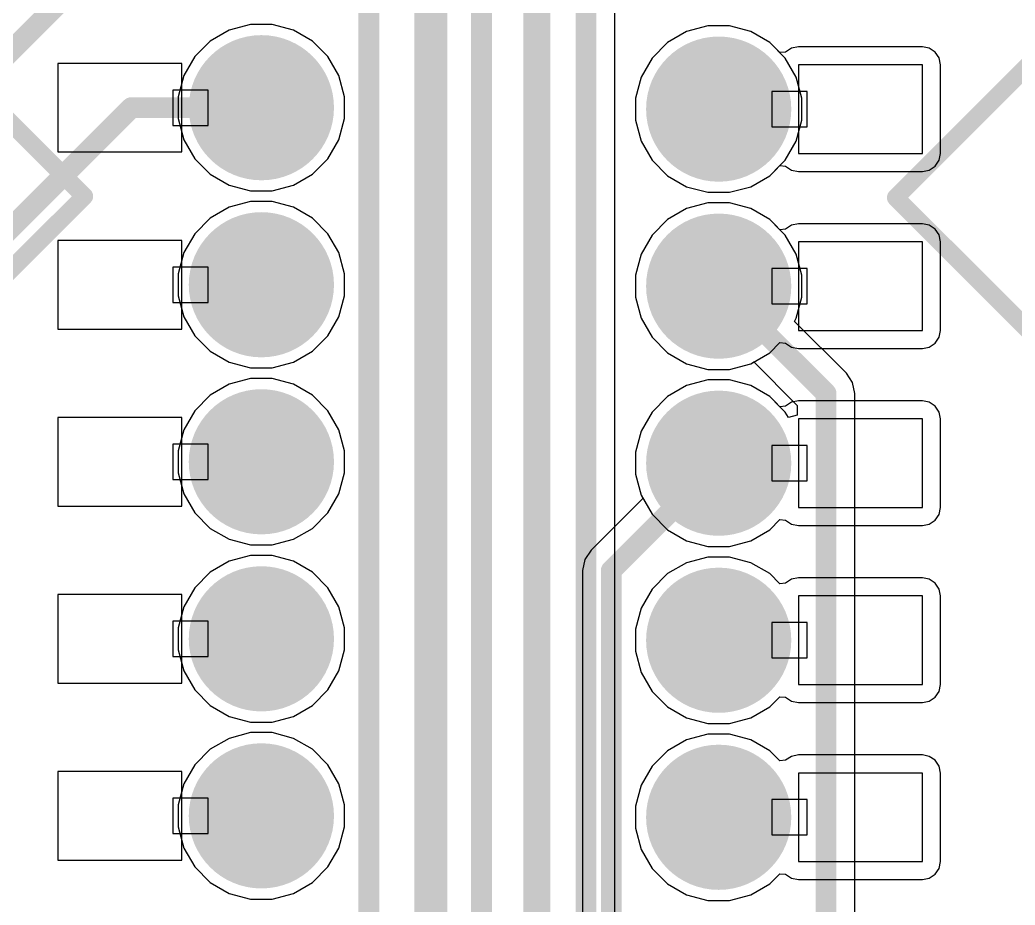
# Model space of a CAD drawing. Header units: inches. Extents: x -0.01 to 4.3, y -0.01 to 7.88.
# Drawn here: x 3.116 to 3.678, y 5.987 to 6.487 of the extents above; entities that cross this region are included whole.
import ezdxf

# ---------------------------------------------------------------- set-up
doc = ezdxf.new("R2010")
doc.units = ezdxf.units.IN
doc.header["$MEASUREMENT"] = 0
for name, color, linetype in [('Bottom Layer', 5, 'Continuous'), ('Bottom Solder', 6, 'Continuous'), ('Multi-Layer', 9, 'Continuous'), ('Pad Holes', 156, 'Continuous'), ('Top Layer', 1, 'Continuous'), ('Top Overlay', 2, 'Continuous'), ('Top Solder', 216, 'Continuous')]:
    doc.layers.add(name, color=color, linetype=linetype)

# ---------------------------------------------------------------- blocks, each defined once
blk = doc.blocks.new('B___P____31')
at = {"layer": 'Bottom Layer'}
h = blk.add_hatch(color=5, dxfattribs=at)
edge = h.paths.add_edge_path()
edge.add_arc((0.3, 0.35), 0.037, 0, 360)
h = blk.add_hatch(color=5, dxfattribs=at)
edge = h.paths.add_edge_path()
edge.add_arc((0.3, 0.25), 0.037, 0, 360)
h = blk.add_hatch(color=5, dxfattribs=at)
edge = h.paths.add_edge_path()
edge.add_arc((0.3, 0.15), 0.037, 0, 360)
h = blk.add_hatch(color=5, dxfattribs=at)
edge = h.paths.add_edge_path()
edge.add_arc((0.3, 0.05), 0.037, 0, 360)
h = blk.add_hatch(color=5, dxfattribs=at)
edge = h.paths.add_edge_path()
edge.add_arc((0.3, -0.05), 0.037, 0, 360)
at = {"layer": 'Bottom Solder'}
h = blk.add_hatch(color=6, dxfattribs=at)
edge = h.paths.add_edge_path()
edge.add_arc((0.3, 0.35), 0.041, 0, 360)
h = blk.add_hatch(color=6, dxfattribs=at)
edge = h.paths.add_edge_path()
edge.add_arc((0.3, 0.25), 0.041, 0, 360)
h = blk.add_hatch(color=6, dxfattribs=at)
edge = h.paths.add_edge_path()
edge.add_arc((0.3, 0.15), 0.041, 0, 360)
h = blk.add_hatch(color=6, dxfattribs=at)
edge = h.paths.add_edge_path()
edge.add_arc((0.3, 0.05), 0.041, 0, 360)
h = blk.add_hatch(color=6, dxfattribs=at)
edge = h.paths.add_edge_path()
edge.add_arc((0.3, -0.05), 0.041, 0, 360)
at = {"layer": 'Multi-Layer'}
h = blk.add_hatch(color=9, dxfattribs=at)
edge = h.paths.add_edge_path()
edge.add_arc((0.3, 0.35), 0.037, 0, 360)
h = blk.add_hatch(color=9, dxfattribs=at)
edge = h.paths.add_edge_path()
edge.add_arc((0.3, 0.25), 0.037, 0, 360)
h = blk.add_hatch(color=9, dxfattribs=at)
edge = h.paths.add_edge_path()
edge.add_arc((0.3, 0.15), 0.037, 0, 360)
h = blk.add_hatch(color=9, dxfattribs=at)
edge = h.paths.add_edge_path()
edge.add_arc((0.3, 0.05), 0.037, 0, 360)
h = blk.add_hatch(color=9, dxfattribs=at)
edge = h.paths.add_edge_path()
edge.add_arc((0.3, -0.05), 0.037, 0, 360)
at = {"layer": 'Pad Holes'}
h = blk.add_hatch(color=7, dxfattribs=at)
edge = h.paths.add_edge_path()
edge.add_arc((0.3, 0.35), 0.02, 0, 360)
h = blk.add_hatch(color=7, dxfattribs=at)
edge = h.paths.add_edge_path()
edge.add_arc((0.3, 0.25), 0.02, 0, 360)
h = blk.add_hatch(color=7, dxfattribs=at)
edge = h.paths.add_edge_path()
edge.add_arc((0.3, 0.15), 0.02, 0, 360)
h = blk.add_hatch(color=7, dxfattribs=at)
edge = h.paths.add_edge_path()
edge.add_arc((0.3, 0.05), 0.02, 0, 360)
h = blk.add_hatch(color=7, dxfattribs=at)
edge = h.paths.add_edge_path()
edge.add_arc((0.3, -0.05), 0.02, 0, 360)
at = {"layer": 'Top Layer'}
h = blk.add_hatch(color=1, dxfattribs=at)
edge = h.paths.add_edge_path()
edge.add_arc((0.3, 0.35), 0.037, 0, 360)
h = blk.add_hatch(color=1, dxfattribs=at)
edge = h.paths.add_edge_path()
edge.add_arc((0.3, 0.25), 0.037, 0, 360)
h = blk.add_hatch(color=1, dxfattribs=at)
edge = h.paths.add_edge_path()
edge.add_arc((0.3, 0.15), 0.037, 0, 360)
h = blk.add_hatch(color=1, dxfattribs=at)
edge = h.paths.add_edge_path()
edge.add_arc((0.3, 0.05), 0.037, 0, 360)
h = blk.add_hatch(color=1, dxfattribs=at)
edge = h.paths.add_edge_path()
edge.add_arc((0.3, -0.05), 0.037, 0, 360)
at = {"layer": 'Top Solder'}
h = blk.add_hatch(color=216, dxfattribs=at)
edge = h.paths.add_edge_path()
edge.add_arc((0.3, 0.35), 0.041, 0, 360)
h = blk.add_hatch(color=216, dxfattribs=at)
edge = h.paths.add_edge_path()
edge.add_arc((0.3, 0.25), 0.041, 0, 360)
h = blk.add_hatch(color=216, dxfattribs=at)
edge = h.paths.add_edge_path()
edge.add_arc((0.3, 0.15), 0.041, 0, 360)
h = blk.add_hatch(color=216, dxfattribs=at)
edge = h.paths.add_edge_path()
edge.add_arc((0.3, 0.05), 0.041, 0, 360)
h = blk.add_hatch(color=216, dxfattribs=at)
edge = h.paths.add_edge_path()
edge.add_arc((0.3, -0.05), 0.041, 0, 360)
at = {"layer": 'Bottom Layer'}
for p, q in [((0.255, 0.375), (0.185, 0.375)), ((0.185, 0.375), (0.185, 0.325)), ((0.255, 0.325), (0.255, 0.375)), ((0.27, 0.36), (0.25, 0.36)), ((0.25, 0.36), (0.25, 0.34)), ((0.27, 0.34), (0.27, 0.36)), ((0.25, 0.34), (0.27, 0.34)), ((0.185, 0.325), (0.255, 0.325)), ((0.255, 0.275), (0.185, 0.275)), ((0.185, 0.275), (0.185, 0.225)), ((0.255, 0.225), (0.255, 0.275)), ((0.27, 0.26), (0.25, 0.26)), ((0.25, 0.26), (0.25, 0.24)), ((0.27, 0.24), (0.27, 0.26)), ((0.25, 0.24), (0.27, 0.24)), ((0.185, 0.225), (0.255, 0.225)), ((0.255, 0.175), (0.185, 0.175)), ((0.185, 0.175), (0.185, 0.125)), ((0.255, 0.125), (0.255, 0.175)), ((0.27, 0.16), (0.25, 0.16)), ((0.25, 0.16), (0.25, 0.14)), ((0.27, 0.14), (0.27, 0.16)), ((0.25, 0.14), (0.27, 0.14)), ((0.185, 0.125), (0.255, 0.125)), ((0.255, 0.075), (0.185, 0.075)), ((0.185, 0.075), (0.185, 0.025)), ((0.255, 0.025), (0.255, 0.075)), ((0.27, 0.06), (0.25, 0.06)), ((0.25, 0.06), (0.25, 0.04)), ((0.27, 0.04), (0.27, 0.06)), ((0.25, 0.04), (0.27, 0.04)), ((0.185, 0.025), (0.255, 0.025)), ((0.255, -0.025), (0.185, -0.025)), ((0.185, -0.025), (0.185, -0.075)), ((0.255, -0.075), (0.255, -0.025)), ((0.27, -0.04), (0.25, -0.04)), ((0.25, -0.04), (0.25, -0.06)), ((0.27, -0.06), (0.27, -0.04)), ((0.25, -0.06), (0.27, -0.06)), ((0.185, -0.075), (0.255, -0.075))]:
    blk.add_line(p, q, dxfattribs=at)
at = {"layer": 'Top Overlay'}
for points in [[(0.4, 1.05, 0.01, 0.01, 0), (0.4, -1.05, 0.01, 0.01, 0)], [(0.2, 0, 0.01, 0.01, 0), (0, 0.2, 0.01, 0.01, 0)], [(0.2, 0, 0.01, 0.01, 0), (0, -0.2, 0.01, 0.01, 0)]]:
    blk.add_lwpolyline(points, format="xyseb", dxfattribs=at)
blk.add_lwpolyline([(0.1975, 0, 0.005, 0.005, 1), (0.2025, 0, 0.005, 0.005, 1)], format="xyseb", close=True, dxfattribs=at)
blk.add_lwpolyline([(0.1975, 0, 0.005, 0.005, 1), (0.2025, 0, 0.005, 0.005, 1)], format="xyseb", close=True, dxfattribs=at)
blk = doc.blocks.new('B___P____32')
at = {"layer": 'Bottom Layer'}
h = blk.add_hatch(color=5, dxfattribs=at)
edge = h.paths.add_edge_path()
edge.add_arc((-0.3, 0.35), 0.037, 0, 360)
h = blk.add_hatch(color=5, dxfattribs=at)
edge = h.paths.add_edge_path()
edge.add_arc((-0.3, 0.25), 0.037, 0, 360)
h = blk.add_hatch(color=5, dxfattribs=at)
edge = h.paths.add_edge_path()
edge.add_arc((-0.3, 0.15), 0.037, 0, 360)
h = blk.add_hatch(color=5, dxfattribs=at)
edge = h.paths.add_edge_path()
edge.add_arc((-0.3, 0.05), 0.037, 0, 360)
h = blk.add_hatch(color=5, dxfattribs=at)
edge = h.paths.add_edge_path()
edge.add_arc((-0.3, -0.05), 0.037, 0, 360)
at = {"layer": 'Bottom Solder'}
h = blk.add_hatch(color=6, dxfattribs=at)
edge = h.paths.add_edge_path()
edge.add_arc((-0.3, 0.35), 0.041, 0, 360)
h = blk.add_hatch(color=6, dxfattribs=at)
edge = h.paths.add_edge_path()
edge.add_arc((-0.3, 0.25), 0.041, 0, 360)
h = blk.add_hatch(color=6, dxfattribs=at)
edge = h.paths.add_edge_path()
edge.add_arc((-0.3, 0.15), 0.041, 0, 360)
h = blk.add_hatch(color=6, dxfattribs=at)
edge = h.paths.add_edge_path()
edge.add_arc((-0.3, 0.05), 0.041, 0, 360)
h = blk.add_hatch(color=6, dxfattribs=at)
edge = h.paths.add_edge_path()
edge.add_arc((-0.3, -0.05), 0.041, 0, 360)
at = {"layer": 'Multi-Layer'}
h = blk.add_hatch(color=9, dxfattribs=at)
edge = h.paths.add_edge_path()
edge.add_arc((-0.3, 0.35), 0.037, 0, 360)
h = blk.add_hatch(color=9, dxfattribs=at)
edge = h.paths.add_edge_path()
edge.add_arc((-0.3, 0.25), 0.037, 0, 360)
h = blk.add_hatch(color=9, dxfattribs=at)
edge = h.paths.add_edge_path()
edge.add_arc((-0.3, 0.15), 0.037, 0, 360)
h = blk.add_hatch(color=9, dxfattribs=at)
edge = h.paths.add_edge_path()
edge.add_arc((-0.3, 0.05), 0.037, 0, 360)
h = blk.add_hatch(color=9, dxfattribs=at)
edge = h.paths.add_edge_path()
edge.add_arc((-0.3, -0.05), 0.037, 0, 360)
at = {"layer": 'Pad Holes'}
h = blk.add_hatch(color=7, dxfattribs=at)
edge = h.paths.add_edge_path()
edge.add_arc((-0.3, 0.35), 0.02, 0, 360)
h = blk.add_hatch(color=7, dxfattribs=at)
edge = h.paths.add_edge_path()
edge.add_arc((-0.3, 0.25), 0.02, 0, 360)
h = blk.add_hatch(color=7, dxfattribs=at)
edge = h.paths.add_edge_path()
edge.add_arc((-0.3, 0.15), 0.02, 0, 360)
h = blk.add_hatch(color=7, dxfattribs=at)
edge = h.paths.add_edge_path()
edge.add_arc((-0.3, 0.05), 0.02, 0, 360)
h = blk.add_hatch(color=7, dxfattribs=at)
edge = h.paths.add_edge_path()
edge.add_arc((-0.3, -0.05), 0.02, 0, 360)
at = {"layer": 'Top Layer'}
h = blk.add_hatch(color=1, dxfattribs=at)
edge = h.paths.add_edge_path()
edge.add_arc((-0.3, 0.35), 0.037, 0, 360)
h = blk.add_hatch(color=1, dxfattribs=at)
edge = h.paths.add_edge_path()
edge.add_arc((-0.3, 0.25), 0.037, 0, 360)
h = blk.add_hatch(color=1, dxfattribs=at)
edge = h.paths.add_edge_path()
edge.add_arc((-0.3, 0.15), 0.037, 0, 360)
h = blk.add_hatch(color=1, dxfattribs=at)
edge = h.paths.add_edge_path()
edge.add_arc((-0.3, 0.05), 0.037, 0, 360)
h = blk.add_hatch(color=1, dxfattribs=at)
edge = h.paths.add_edge_path()
edge.add_arc((-0.3, -0.05), 0.037, 0, 360)
at = {"layer": 'Top Solder'}
h = blk.add_hatch(color=216, dxfattribs=at)
edge = h.paths.add_edge_path()
edge.add_arc((-0.3, 0.35), 0.041, 0, 360)
h = blk.add_hatch(color=216, dxfattribs=at)
edge = h.paths.add_edge_path()
edge.add_arc((-0.3, 0.25), 0.041, 0, 360)
h = blk.add_hatch(color=216, dxfattribs=at)
edge = h.paths.add_edge_path()
edge.add_arc((-0.3, 0.15), 0.041, 0, 360)
h = blk.add_hatch(color=216, dxfattribs=at)
edge = h.paths.add_edge_path()
edge.add_arc((-0.3, 0.05), 0.041, 0, 360)
h = blk.add_hatch(color=216, dxfattribs=at)
edge = h.paths.add_edge_path()
edge.add_arc((-0.3, -0.05), 0.041, 0, 360)
at = {"layer": 'Bottom Layer'}
for p, q in [((-0.255, 0.375), (-0.255, 0.325)), ((-0.185, 0.375), (-0.255, 0.375)), ((-0.185, 0.325), (-0.185, 0.375)), ((-0.27, 0.36), (-0.27, 0.34)), ((-0.25, 0.36), (-0.27, 0.36)), ((-0.25, 0.34), (-0.25, 0.36)), ((-0.27, 0.34), (-0.25, 0.34)), ((-0.255, 0.325), (-0.185, 0.325)), ((-0.255, 0.275), (-0.255, 0.225)), ((-0.185, 0.275), (-0.255, 0.275)), ((-0.185, 0.225), (-0.185, 0.275)), ((-0.27, 0.26), (-0.27, 0.24)), ((-0.25, 0.26), (-0.27, 0.26)), ((-0.25, 0.24), (-0.25, 0.26)), ((-0.27, 0.24), (-0.25, 0.24)), ((-0.255, 0.225), (-0.185, 0.225)), ((-0.255, 0.175), (-0.255, 0.125)), ((-0.185, 0.175), (-0.255, 0.175)), ((-0.185, 0.125), (-0.185, 0.175)), ((-0.27, 0.16), (-0.27, 0.14)), ((-0.25, 0.16), (-0.27, 0.16)), ((-0.25, 0.14), (-0.25, 0.16)), ((-0.27, 0.14), (-0.25, 0.14)), ((-0.255, 0.125), (-0.185, 0.125)), ((-0.255, 0.075), (-0.255, 0.025)), ((-0.185, 0.075), (-0.255, 0.075)), ((-0.185, 0.025), (-0.185, 0.075)), ((-0.27, 0.06), (-0.27, 0.04)), ((-0.25, 0.06), (-0.27, 0.06)), ((-0.25, 0.04), (-0.25, 0.06)), ((-0.27, 0.04), (-0.25, 0.04)), ((-0.255, 0.025), (-0.185, 0.025)), ((-0.255, -0.025), (-0.255, -0.075)), ((-0.185, -0.025), (-0.255, -0.025)), ((-0.185, -0.075), (-0.185, -0.025)), ((-0.27, -0.04), (-0.27, -0.06)), ((-0.25, -0.04), (-0.27, -0.04)), ((-0.25, -0.06), (-0.25, -0.04)), ((-0.27, -0.06), (-0.25, -0.06)), ((-0.255, -0.075), (-0.185, -0.075))]:
    blk.add_line(p, q, dxfattribs=at)
at = {"layer": 'Top Overlay'}
for points in [[(-0.4, 1.05, 0.01, 0.01, 0), (-0.4, -1.05, 0.01, 0.01, 0)], [(0, 0.2, 0.01, 0.01, 0), (-0.2, 0, 0.01, 0.01, 0)], [(0, -0.2, 0.01, 0.01, 0), (-0.2, 0, 0.01, 0.01, 0)]]:
    blk.add_lwpolyline(points, format="xyseb", dxfattribs=at)
blk.add_lwpolyline([(-0.2025, 0, 0.005, 0.005, 1), (-0.1975, 0, 0.005, 0.005, 1)], format="xyseb", close=True, dxfattribs=at)
blk.add_lwpolyline([(-0.2025, 0, 0.005, 0.005, 1), (-0.1975, 0, 0.005, 0.005, 1)], format="xyseb", close=True, dxfattribs=at)

msp = doc.modelspace()

# ---------------------------------------------------------------- linework, layer by layer
at = {"layer": 'Bottom Layer'}
for p, q in [((3.45227, 5.3659), (3.45227, 6.55534)), ((3.49286, 6.4808), (3.48214, 6.47461)), ((3.50481, 6.484), (3.49286, 6.4808)), ((3.51719, 6.484), (3.50481, 6.484)), ((3.52914, 6.4808), (3.51719, 6.484)), ((3.53986, 6.47461), (3.52914, 6.4808)), ((3.48214, 6.47461), (3.47339, 6.46586)), ((3.54558, 6.46889), (3.53986, 6.47461)), ((3.54879, 6.46921), (3.54558, 6.46889)), ((3.5521, 6.47142), (3.54879, 6.46921)), ((3.556, 6.4722), (3.5521, 6.47142)), ((3.626, 6.4722), (3.556, 6.4722)), ((3.6299, 6.47142), (3.626, 6.4722)), ((3.63321, 6.46921), (3.6299, 6.47142)), ((3.63542, 6.4659), (3.63321, 6.46921)), ((3.47339, 6.46586), (3.4672, 6.45514)), ((3.6362, 6.462), (3.63542, 6.4659)), ((3.6362, 6.412), (3.6362, 6.462)), ((3.4672, 6.45514), (3.464, 6.44319)), ((3.464, 6.44319), (3.464, 6.43081)), ((3.464, 6.43081), (3.4672, 6.41886)), ((3.4672, 6.41886), (3.47339, 6.40814)), ((3.47339, 6.40814), (3.48214, 6.39939)), ((3.63321, 6.40479), (3.63542, 6.4081)), ((3.63542, 6.4081), (3.6362, 6.412)), ((3.53986, 6.39939), (3.54558, 6.40511)), ((3.54558, 6.40511), (3.54879, 6.40479)), ((3.54879, 6.40479), (3.5521, 6.40258)), ((3.5521, 6.40258), (3.556, 6.4018)), ((3.556, 6.4018), (3.626, 6.4018)), ((3.626, 6.4018), (3.6299, 6.40258)), ((3.6299, 6.40258), (3.63321, 6.40479)), ((3.48214, 6.39939), (3.49286, 6.3932)), ((3.52914, 6.3932), (3.53986, 6.39939)), ((3.49286, 6.3932), (3.50481, 6.39)), ((3.50481, 6.39), (3.51719, 6.39)), ((3.51719, 6.39), (3.52914, 6.3932)), ((3.49286, 6.3808), (3.48214, 6.37461)), ((3.50481, 6.384), (3.49286, 6.3808)), ((3.51719, 6.384), (3.50481, 6.384)), ((3.52914, 6.3808), (3.51719, 6.384)), ((3.53986, 6.37461), (3.52914, 6.3808)), ((3.48214, 6.37461), (3.47339, 6.36586)), ((3.54558, 6.36889), (3.53986, 6.37461)), ((3.54879, 6.36921), (3.54558, 6.36889)), ((3.5521, 6.37142), (3.54879, 6.36921)), ((3.556, 6.3722), (3.5521, 6.37142)), ((3.626, 6.3722), (3.556, 6.3722)), ((3.6299, 6.37142), (3.626, 6.3722)), ((3.63321, 6.36921), (3.6299, 6.37142)), ((3.63542, 6.3659), (3.63321, 6.36921)), ((3.47339, 6.36586), (3.4672, 6.35514)), ((3.6362, 6.362), (3.63542, 6.3659)), ((3.6362, 6.312), (3.6362, 6.362)), ((3.4672, 6.35514), (3.464, 6.34319)), ((3.464, 6.34319), (3.464, 6.33081)), ((3.464, 6.33081), (3.4672, 6.31886)), ((3.4672, 6.31886), (3.47339, 6.30814)), ((3.63542, 6.3081), (3.6362, 6.312)), ((3.47339, 6.30814), (3.48214, 6.29939)), ((3.63321, 6.30479), (3.63542, 6.3081)), ((3.53986, 6.29939), (3.54558, 6.30511)), ((3.54558, 6.30511), (3.54879, 6.30479)), ((3.54879, 6.30479), (3.5521, 6.30258)), ((3.5521, 6.30258), (3.556, 6.3018)), ((3.556, 6.3018), (3.626, 6.3018)), ((3.626, 6.3018), (3.6299, 6.30258)), ((3.6299, 6.30258), (3.63321, 6.30479)), ((3.48214, 6.29939), (3.49286, 6.2932)), ((3.52914, 6.2932), (3.53986, 6.29939)), ((3.49286, 6.2932), (3.50481, 6.29)), ((3.50481, 6.29), (3.51719, 6.29)), ((3.51719, 6.29), (3.52914, 6.2932)), ((3.50481, 6.284), (3.49286, 6.2808)), ((3.51719, 6.284), (3.50481, 6.284)), ((3.52914, 6.2808), (3.51719, 6.284)), ((3.49286, 6.2808), (3.48214, 6.27461)), ((3.53986, 6.27461), (3.52914, 6.2808)), ((3.48214, 6.27461), (3.47339, 6.26586)), ((3.54558, 6.26889), (3.53986, 6.27461)), ((3.556, 6.2722), (3.5521, 6.27142)), ((3.626, 6.2722), (3.556, 6.2722)), ((3.6299, 6.27142), (3.626, 6.2722)), ((3.54879, 6.26921), (3.54558, 6.26889)), ((3.5521, 6.27142), (3.54879, 6.26921)), ((3.63321, 6.26921), (3.6299, 6.27142)), ((3.63542, 6.2659), (3.63321, 6.26921)), ((3.47339, 6.26586), (3.4672, 6.25514)), ((3.6362, 6.262), (3.63542, 6.2659)), ((3.6362, 6.212), (3.6362, 6.262)), ((3.4672, 6.25514), (3.464, 6.24319)), ((3.464, 6.24319), (3.464, 6.23081)), ((3.464, 6.23081), (3.4672, 6.21886)), ((3.4672, 6.21886), (3.47339, 6.20814)), ((3.63542, 6.2081), (3.6362, 6.212)), ((3.47339, 6.20814), (3.48214, 6.19939)), ((3.53986, 6.19939), (3.54558, 6.20511)), ((3.54558, 6.20511), (3.54879, 6.20479)), ((3.54879, 6.20479), (3.5521, 6.20258)), ((3.6299, 6.20258), (3.63321, 6.20479)), ((3.63321, 6.20479), (3.63542, 6.2081)), ((3.48214, 6.19939), (3.49286, 6.1932)), ((3.52914, 6.1932), (3.53986, 6.19939)), ((3.5521, 6.20258), (3.556, 6.2018)), ((3.556, 6.2018), (3.626, 6.2018)), ((3.626, 6.2018), (3.6299, 6.20258)), ((3.49286, 6.1932), (3.50481, 6.19)), ((3.51719, 6.19), (3.52914, 6.1932)), ((3.50481, 6.19), (3.51719, 6.19)), ((3.50481, 6.184), (3.49286, 6.1808)), ((3.51719, 6.184), (3.50481, 6.184)), ((3.52914, 6.1808), (3.51719, 6.184)), ((3.49286, 6.1808), (3.48214, 6.17461)), ((3.53986, 6.17461), (3.52914, 6.1808)), ((3.48214, 6.17461), (3.47339, 6.16586)), ((3.54558, 6.16889), (3.53986, 6.17461)), ((3.5521, 6.17142), (3.54879, 6.16921)), ((3.556, 6.1722), (3.5521, 6.17142)), ((3.626, 6.1722), (3.556, 6.1722)), ((3.6299, 6.17142), (3.626, 6.1722)), ((3.63321, 6.16921), (3.6299, 6.17142)), ((3.47339, 6.16586), (3.4672, 6.15514)), ((3.54879, 6.16921), (3.54558, 6.16889)), ((3.63542, 6.1659), (3.63321, 6.16921)), ((3.6362, 6.162), (3.63542, 6.1659)), ((3.6362, 6.112), (3.6362, 6.162)), ((3.4672, 6.15514), (3.464, 6.14319)), ((3.464, 6.14319), (3.464, 6.13081)), ((3.464, 6.13081), (3.4672, 6.11886)), ((3.4672, 6.11886), (3.47339, 6.10814)), ((3.63542, 6.1081), (3.6362, 6.112)), ((3.47339, 6.10814), (3.48214, 6.09939)), ((3.53986, 6.09939), (3.54558, 6.10511)), ((3.54558, 6.10511), (3.54879, 6.10479)), ((3.54879, 6.10479), (3.5521, 6.10258)), ((3.6299, 6.10258), (3.63321, 6.10479)), ((3.63321, 6.10479), (3.63542, 6.1081)), ((3.48214, 6.09939), (3.49286, 6.0932)), ((3.52914, 6.0932), (3.53986, 6.09939)), ((3.5521, 6.10258), (3.556, 6.1018)), ((3.556, 6.1018), (3.626, 6.1018)), ((3.626, 6.1018), (3.6299, 6.10258)), ((3.49286, 6.0932), (3.50481, 6.09)), ((3.51719, 6.09), (3.52914, 6.0932)), ((3.50481, 6.09), (3.51719, 6.09)), ((3.49286, 6.0808), (3.48214, 6.07461)), ((3.50481, 6.084), (3.49286, 6.0808)), ((3.51719, 6.084), (3.50481, 6.084)), ((3.52914, 6.0808), (3.51719, 6.084)), ((3.53986, 6.07461), (3.52914, 6.0808)), ((3.48214, 6.07461), (3.47339, 6.06586)), ((3.54558, 6.06889), (3.53986, 6.07461)), ((3.5521, 6.07142), (3.54879, 6.06921)), ((3.556, 6.0722), (3.5521, 6.07142)), ((3.626, 6.0722), (3.556, 6.0722)), ((3.6299, 6.07142), (3.626, 6.0722)), ((3.63321, 6.06921), (3.6299, 6.07142)), ((3.47339, 6.06586), (3.4672, 6.05514)), ((3.54879, 6.06921), (3.54558, 6.06889)), ((3.63542, 6.0659), (3.63321, 6.06921)), ((3.6362, 6.062), (3.63542, 6.0659)), ((3.6362, 6.012), (3.6362, 6.062)), ((3.4672, 6.05514), (3.464, 6.04319)), ((3.464, 6.04319), (3.464, 6.03081)), ((3.464, 6.03081), (3.4672, 6.01886)), ((3.4672, 6.01886), (3.47339, 6.00814)), ((3.47339, 6.00814), (3.48214, 5.99939)), ((3.63321, 6.00479), (3.63542, 6.0081)), ((3.63542, 6.0081), (3.6362, 6.012)), ((3.53986, 5.99939), (3.54558, 6.00511)), ((3.54558, 6.00511), (3.54879, 6.00479)), ((3.54879, 6.00479), (3.5521, 6.00258)), ((3.5521, 6.00258), (3.556, 6.0018)), ((3.626, 6.0018), (3.6299, 6.00258)), ((3.6299, 6.00258), (3.63321, 6.00479)), ((3.48214, 5.99939), (3.49286, 5.9932)), ((3.52914, 5.9932), (3.53986, 5.99939)), ((3.556, 6.0018), (3.626, 6.0018)), ((3.49286, 5.9932), (3.50481, 5.99)), ((3.51719, 5.99), (3.52914, 5.9932)), ((3.50481, 5.99), (3.51719, 5.99))]:
    msp.add_line(p, q, dxfattribs=at)
for points in [[(3.345, 5.40255, 0.01181, 0.01181, 0), (3.345, 7.06163, 0.01181, 0.01181, 0)], [(3.377, 5.39036, 0.01181, 0.01181, 0), (3.377, 6.90759, 0.01181, 0.01181, 0)], [(3.31338, 5.41269, 0.01181, 0.01181, 0), (3.31338, 6.67717, 0.01181, 0.01181, 0)], [(3.40653, 5.37813, 0.01181, 0.01181, 0), (3.40653, 6.63253, 0.01181, 0.01181, 0)], [(3.43606, 5.3659, 0.01181, 0.01181, 0), (3.43606, 6.56205, 0.01181, 0.01181, 0)], [(3.0118, 6.37024, 0.01181, 0.01181, 0), (3.17935, 6.5378, 0.01181, 0.01181, 0)], [(2.88105, 6.1395, 0.01181, 0.01181, 0), (3.17935, 6.4378, 0.01181, 0.01181, 0)], [(3.17935, 6.4378, 0.01181, 0.01181, 0), (3.25276, 6.4378, 0.01181, 0.01181, 0)]]:
    msp.add_lwpolyline(points, format="xyseb", dxfattribs=at)
for points in [[(3.1764, 6.4378, 0.00591, 0.00591, 1), (3.1823, 6.4378, 0.00591, 0.00591, 1)], [(3.1764, 6.4378, 0.00591, 0.00591, 1), (3.1823, 6.4378, 0.00591, 0.00591, 1)], [(3.2498, 6.4378, 0.00591, 0.00591, 1), (3.25571, 6.4378, 0.00591, 0.00591, 1)]]:
    msp.add_lwpolyline(points, format="xyseb", close=True, dxfattribs=at)
at = {"layer": 'Top Layer'}
for p, q in [((3.23461, 6.48159), (3.2239, 6.4754)), ((3.24657, 6.4848), (3.23461, 6.48159)), ((3.25894, 6.4848), (3.24657, 6.4848)), ((3.2709, 6.48159), (3.25894, 6.4848)), ((3.28161, 6.4754), (3.2709, 6.48159)), ((3.49286, 6.4808), (3.48214, 6.47461)), ((3.50481, 6.484), (3.49286, 6.4808)), ((3.51719, 6.484), (3.50481, 6.484)), ((3.52914, 6.4808), (3.51719, 6.484)), ((3.53986, 6.47461), (3.52914, 6.4808)), ((3.2239, 6.4754), (3.21515, 6.46665)), ((3.29037, 6.46665), (3.28161, 6.4754)), ((3.48214, 6.47461), (3.47339, 6.46586)), ((3.54861, 6.46586), (3.53986, 6.47461)), ((3.21515, 6.46665), (3.20896, 6.45594)), ((3.29655, 6.45594), (3.29037, 6.46665)), ((3.47339, 6.46586), (3.4672, 6.45514)), ((3.5548, 6.45514), (3.54861, 6.46586)), ((3.20896, 6.45594), (3.20576, 6.44398)), ((3.29976, 6.44398), (3.29655, 6.45594)), ((3.4672, 6.45514), (3.464, 6.44319)), ((3.558, 6.44319), (3.5548, 6.45514)), ((3.20576, 6.44398), (3.20576, 6.43161)), ((3.29976, 6.43161), (3.29976, 6.44398)), ((3.464, 6.44319), (3.464, 6.43081)), ((3.558, 6.43081), (3.558, 6.44319)), ((3.20576, 6.43161), (3.20896, 6.41965)), ((3.29655, 6.41965), (3.29976, 6.43161)), ((3.464, 6.43081), (3.4672, 6.41886)), ((3.5548, 6.41886), (3.558, 6.43081)), ((3.20896, 6.41965), (3.21515, 6.40894)), ((3.29037, 6.40894), (3.29655, 6.41965)), ((3.4672, 6.41886), (3.47339, 6.40814)), ((3.54861, 6.40814), (3.5548, 6.41886)), ((3.21515, 6.40894), (3.2239, 6.40019)), ((3.28161, 6.40019), (3.29037, 6.40894)), ((3.47339, 6.40814), (3.48214, 6.39939)), ((3.53986, 6.39939), (3.54861, 6.40814)), ((3.2239, 6.40019), (3.23461, 6.394)), ((3.2709, 6.394), (3.28161, 6.40019)), ((3.48214, 6.39939), (3.49286, 6.3932)), ((3.52914, 6.3932), (3.53986, 6.39939)), ((3.23461, 6.394), (3.24657, 6.3908)), ((3.24657, 6.3908), (3.25894, 6.3908)), ((3.25894, 6.3908), (3.2709, 6.394)), ((3.49286, 6.3932), (3.50481, 6.39)), ((3.50481, 6.39), (3.51719, 6.39)), ((3.51719, 6.39), (3.52914, 6.3932)), ((3.24657, 6.3848), (3.23461, 6.38159)), ((3.25894, 6.3848), (3.24657, 6.3848)), ((3.2709, 6.38159), (3.25894, 6.3848)), ((3.23461, 6.38159), (3.2239, 6.3754)), ((3.28161, 6.3754), (3.2709, 6.38159)), ((3.49286, 6.3808), (3.48214, 6.37461)), ((3.50481, 6.384), (3.49286, 6.3808)), ((3.51719, 6.384), (3.50481, 6.384)), ((3.52914, 6.3808), (3.51719, 6.384)), ((3.53986, 6.37461), (3.52914, 6.3808)), ((3.2239, 6.3754), (3.21515, 6.36665)), ((3.29037, 6.36665), (3.28161, 6.3754)), ((3.48214, 6.37461), (3.47339, 6.36586)), ((3.54861, 6.36586), (3.53986, 6.37461)), ((3.21515, 6.36665), (3.20896, 6.35594)), ((3.29655, 6.35594), (3.29037, 6.36665)), ((3.47339, 6.36586), (3.4672, 6.35514)), ((3.5548, 6.35514), (3.54861, 6.36586)), ((3.20896, 6.35594), (3.20576, 6.34398)), ((3.29976, 6.34398), (3.29655, 6.35594)), ((3.4672, 6.35514), (3.464, 6.34319)), ((3.558, 6.34319), (3.5548, 6.35514)), ((3.20576, 6.34398), (3.20576, 6.33161)), ((3.29976, 6.33161), (3.29976, 6.34398)), ((3.464, 6.34319), (3.464, 6.33081)), ((3.558, 6.33081), (3.558, 6.34319)), ((3.20576, 6.33161), (3.20896, 6.31965)), ((3.29655, 6.31965), (3.29976, 6.33161)), ((3.464, 6.33081), (3.4672, 6.31886)), ((3.5548, 6.31886), (3.558, 6.33081)), ((3.20896, 6.31965), (3.21515, 6.30894)), ((3.29037, 6.30894), (3.29655, 6.31965)), ((3.4672, 6.31886), (3.47339, 6.30814)), ((3.5538, 6.31713), (3.5548, 6.31886)), ((3.58309, 6.28785), (3.5538, 6.31713)), ((3.21515, 6.30894), (3.2239, 6.30019)), ((3.28161, 6.30019), (3.29037, 6.30894)), ((3.47339, 6.30814), (3.48214, 6.29939)), ((3.2239, 6.30019), (3.23461, 6.294)), ((3.2709, 6.294), (3.28161, 6.30019)), ((3.48214, 6.29939), (3.49286, 6.2932)), ((3.23461, 6.294), (3.24657, 6.2908)), ((3.24657, 6.2908), (3.25894, 6.2908)), ((3.25894, 6.2908), (3.2709, 6.294)), ((3.49286, 6.2932), (3.50481, 6.29)), ((3.50481, 6.29), (3.51719, 6.29)), ((3.51719, 6.29), (3.52914, 6.2932)), ((3.52914, 6.2932), (3.53087, 6.2942)), ((3.53087, 6.2942), (3.5554, 6.26966)), ((3.24657, 6.2848), (3.23461, 6.28159)), ((3.25894, 6.2848), (3.24657, 6.2848)), ((3.2709, 6.28159), (3.25894, 6.2848)), ((3.50481, 6.284), (3.49286, 6.2808)), ((3.51719, 6.284), (3.50481, 6.284)), ((3.52914, 6.2808), (3.51719, 6.284)), ((3.5866, 6.28258), (3.58309, 6.28785)), ((3.23461, 6.28159), (3.2239, 6.2754)), ((3.28161, 6.2754), (3.2709, 6.28159)), ((3.49286, 6.2808), (3.48214, 6.27461)), ((3.53986, 6.27461), (3.52914, 6.2808)), ((3.58784, 6.27638), (3.5866, 6.28258)), ((3.2239, 6.2754), (3.21515, 6.26665)), ((3.29037, 6.26665), (3.28161, 6.2754)), ((3.48214, 6.27461), (3.47339, 6.26586)), ((3.54861, 6.26586), (3.53986, 6.27461)), ((3.58784, 5.49985), (3.58784, 6.27638)), ((3.21515, 6.26665), (3.20896, 6.25594)), ((3.29655, 6.25594), (3.29037, 6.26665)), ((3.5554, 6.26966), (3.5554, 6.26409)), ((3.47339, 6.26586), (3.4672, 6.25514)), ((3.5504, 6.26275), (3.54861, 6.26586)), ((3.5554, 6.26409), (3.5504, 6.26275)), ((3.20896, 6.25594), (3.20576, 6.24398)), ((3.29976, 6.24398), (3.29655, 6.25594)), ((3.4672, 6.25514), (3.464, 6.24319)), ((3.20576, 6.24398), (3.20576, 6.23161)), ((3.29976, 6.23161), (3.29976, 6.24398)), ((3.464, 6.24319), (3.464, 6.23081)), ((3.20576, 6.23161), (3.20896, 6.21965)), ((3.29655, 6.21965), (3.29976, 6.23161)), ((3.464, 6.23081), (3.4672, 6.21886)), ((3.20896, 6.21965), (3.21515, 6.20894)), ((3.29037, 6.20894), (3.29655, 6.21965)), ((3.4682, 6.21713), (3.43891, 6.18785)), ((3.4672, 6.21886), (3.4682, 6.21713)), ((3.21515, 6.20894), (3.2239, 6.20019)), ((3.28161, 6.20019), (3.29037, 6.20894)), ((3.2239, 6.20019), (3.23461, 6.194)), ((3.2709, 6.194), (3.28161, 6.20019)), ((3.23461, 6.194), (3.24657, 6.1908)), ((3.25894, 6.1908), (3.2709, 6.194)), ((3.24657, 6.1908), (3.25894, 6.1908)), ((3.43891, 6.18785), (3.4354, 6.18258)), ((3.24657, 6.1848), (3.23461, 6.18159)), ((3.25894, 6.1848), (3.24657, 6.1848)), ((3.2709, 6.18159), (3.25894, 6.1848)), ((3.4354, 6.18258), (3.43416, 6.17638)), ((3.23461, 6.18159), (3.2239, 6.1754)), ((3.28161, 6.1754), (3.2709, 6.18159)), ((3.43416, 6.17638), (3.43416, 5.41189)), ((3.2239, 6.1754), (3.21515, 6.16665)), ((3.29037, 6.16665), (3.28161, 6.1754)), ((3.21515, 6.16665), (3.20896, 6.15594)), ((3.29655, 6.15594), (3.29037, 6.16665)), ((3.20896, 6.15594), (3.20576, 6.14398)), ((3.29976, 6.14398), (3.29655, 6.15594)), ((3.20576, 6.14398), (3.20576, 6.13161)), ((3.29976, 6.13161), (3.29976, 6.14398)), ((3.20576, 6.13161), (3.20896, 6.11965)), ((3.29655, 6.11965), (3.29976, 6.13161)), ((3.20896, 6.11965), (3.21515, 6.10894)), ((3.29037, 6.10894), (3.29655, 6.11965)), ((3.21515, 6.10894), (3.2239, 6.10019)), ((3.28161, 6.10019), (3.29037, 6.10894)), ((3.2239, 6.10019), (3.23461, 6.094)), ((3.2709, 6.094), (3.28161, 6.10019)), ((3.23461, 6.094), (3.24657, 6.0908)), ((3.25894, 6.0908), (3.2709, 6.094)), ((3.24657, 6.0908), (3.25894, 6.0908)), ((3.23461, 6.08159), (3.2239, 6.0754)), ((3.24657, 6.0848), (3.23461, 6.08159)), ((3.25894, 6.0848), (3.24657, 6.0848)), ((3.2709, 6.08159), (3.25894, 6.0848)), ((3.28161, 6.0754), (3.2709, 6.08159)), ((3.2239, 6.0754), (3.21515, 6.06665)), ((3.29037, 6.06665), (3.28161, 6.0754)), ((3.21515, 6.06665), (3.20896, 6.05594)), ((3.29655, 6.05594), (3.29037, 6.06665)), ((3.20896, 6.05594), (3.20576, 6.04398)), ((3.29976, 6.04398), (3.29655, 6.05594)), ((3.20576, 6.04398), (3.20576, 6.03161)), ((3.29976, 6.03161), (3.29976, 6.04398)), ((3.20576, 6.03161), (3.20896, 6.01965)), ((3.29655, 6.01965), (3.29976, 6.03161)), ((3.20896, 6.01965), (3.21515, 6.00894)), ((3.29037, 6.00894), (3.29655, 6.01965)), ((3.21515, 6.00894), (3.2239, 6.00019)), ((3.28161, 6.00019), (3.29037, 6.00894)), ((3.2239, 6.00019), (3.23461, 5.994)), ((3.2709, 5.994), (3.28161, 6.00019)), ((3.23461, 5.994), (3.24657, 5.9908)), ((3.24657, 5.9908), (3.25894, 5.9908)), ((3.25894, 5.9908), (3.2709, 5.994))]:
    msp.add_line(p, q, dxfattribs=at)
for points in [[(3.511, 6.337, 0.01181, 0.01181, 0), (3.57162, 6.27638, 0.01181, 0.01181, 0)], [(3.57162, 5.49314, 0.01181, 0.01181, 0), (3.57162, 6.27638, 0.01181, 0.01181, 0)], [(3.45038, 6.17638, 0.01181, 0.01181, 0), (3.511, 6.237, 0.01181, 0.01181, 0)], [(3.45038, 5.41189, 0.01181, 0.01181, 0), (3.45038, 6.17638, 0.01181, 0.01181, 0)]]:
    msp.add_lwpolyline(points, format="xyseb", dxfattribs=at)
for points in [[(3.50805, 6.337, 0.00591, 0.00591, 1), (3.51395, 6.337, 0.00591, 0.00591, 1)], [(3.56867, 6.27638, 0.00591, 0.00591, 1), (3.57457, 6.27638, 0.00591, 0.00591, 1)], [(3.56867, 6.27638, 0.00591, 0.00591, 1), (3.57457, 6.27638, 0.00591, 0.00591, 1)], [(3.50805, 6.237, 0.00591, 0.00591, 1), (3.51395, 6.237, 0.00591, 0.00591, 1)], [(3.44743, 6.17638, 0.00591, 0.00591, 1), (3.45333, 6.17638, 0.00591, 0.00591, 1)], [(3.44743, 6.17638, 0.00591, 0.00591, 1), (3.45333, 6.17638, 0.00591, 0.00591, 1)]]:
    msp.add_lwpolyline(points, format="xyseb", close=True, dxfattribs=at)

# ---------------------------------------------------------------- block references
at = {"rotation": 180}
for name, p in [('B___P____32', (2.95276, 6.3878)), ('B___P____31', (3.811, 6.387))]:
    msp.add_blockref(name, p, dxfattribs=at)

doc.saveas('drawing.dxf')
